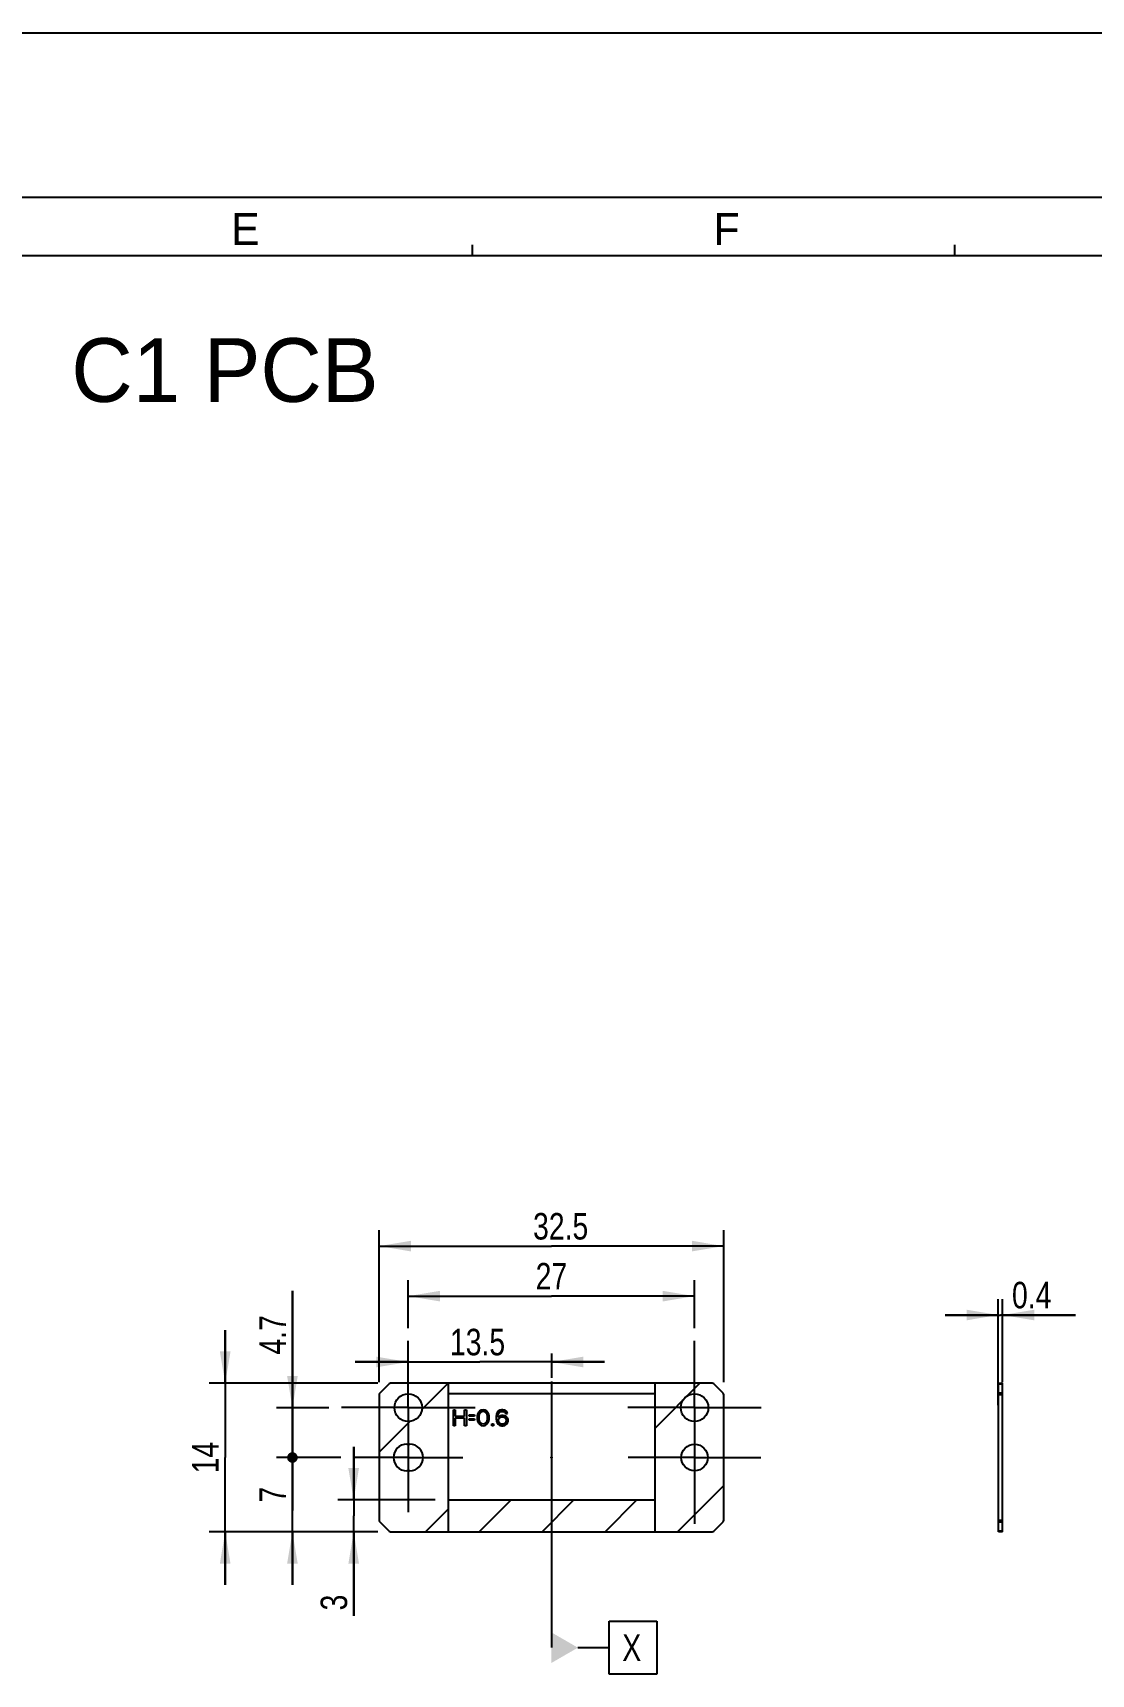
# Model space of a CAD drawing. Header units: millimetres. Extents: x 0 to 420, y 0 to 297.
# Drawn here: x 209.5 to 309.4, y 142.2 to 297 of the extents above; entities that cross this region are included whole.
import ezdxf

# ---------------------------------------------------------------- set-up
doc = ezdxf.new("R2010")
doc.units = ezdxf.units.MM
doc.header["$LTSCALE"] = 23.1
doc.linetypes.add('CENTER', pattern=[0.6, 0.375, -0.075, 0.075, -0.075])
doc.layers.get('0').update_dxf_attribs({"linetype": 'CONTINUOUS'})
for name, color, linetype in [('01__ASM_ALL_DTM_PLN', 7, 'CONTINUOUS'), ('02___PRT_ALL_AXES', 7, 'CONTINUOUS'), ('ASSEM_MEM', 7, 'CONTINUOUS')]:
    doc.layers.add(name, color=color, linetype=linetype)
doc.styles.get("Standard").update_dxf_attribs({"font": 'txt', "width": 0.8})
doc.styles.add('TEXTSTYLE_2', font='txt')
doc.styles.add('TEXTSTYLE_8', font='ar_wgl__.ttf')
doc.dimstyles.new('DIMSTYLE_4', dxfattribs={"dimtxt": 2.5, "dimasz": 3, "dimexe": 1.5, "dimexo": 1.2, "dimtad": 1, "dimdsep": 46, "dimtxsty": 'STANDARD', "dimblk": '_FILLED', "dimblk1": '_FILLED', "dimblk2": '_FILLED', "dimcen": 0.09, "dimazin": 2, "dimtp": 0.01, "dimtm": 0.01, "dimtfac": 1, "dimtofl": 0, "dimtmove": 0, "dimatfit": 3, "dimldrblk": '_FILLED', "dimfxl": 1, "dimtolj": 1, "dimarcsym": 0})

# ---------------------------------------------------------------- blocks, each defined once
blk = doc.blocks.new('_FILLED')
at = {"color": 0, "linetype": 'BYBLOCK'}
blk.add_solid([(0, 0), (-1, 0.167), (-1, -0.167)], dxfattribs=at)
blk = doc.blocks.new('*D29')
at = {"color": 7, "linetype": 'CONTINUOUS'}
for p, q in [((300.6, 167.58), (300.6, 177.58)), ((301, 169.76), (301, 177.58)), ((300.6, 176.08), (295.6, 176.08)), ((295.6, 176.08), (300.8, 176.08)), ((307.89, 176.08), (300.8, 176.08)), ((301, 176.08), (307.89, 176.08))]:
    blk.add_line(p, q, dxfattribs=at)
at = {"color": 7, "linetype": 'CONTINUOUS', "xscale": 3, "yscale": 3, "zscale": 3}
blk.add_blockref('_FILLED', (300.6, 176.08), dxfattribs=at)
at = {"color": 7, "linetype": 'CONTINUOUS', "xscale": 3, "yscale": 3, "zscale": 3, "rotation": 180}
blk.add_blockref('_FILLED', (301, 176.08), dxfattribs=at)
at = {"color": 7, "linetype": 'CONTINUOUS', "insert": (301.89, 179.21), "char_height": 2.5, "width": 6, "attachment_point": 1, "line_spacing_factor": 0.9}
blk.add_mtext('0.4', dxfattribs=at)
blk = doc.blocks.new('*D30')
at = {"color": 7, "linetype": 'CONTINUOUS'}
for p, q in [((242.2, 169.76), (242.2, 184.08)), ((274.7, 169.76), (274.7, 184.08)), ((242.2, 182.58), (258.45, 182.58)), ((274.7, 182.58), (258.45, 182.58))]:
    blk.add_line(p, q, dxfattribs=at)
at = {"color": 7, "linetype": 'CONTINUOUS', "xscale": 3, "yscale": 3, "zscale": 3, "rotation": 180}
blk.add_blockref('_FILLED', (242.2, 182.58), dxfattribs=at)
at = {"color": 7, "linetype": 'CONTINUOUS', "xscale": 3, "yscale": 3, "zscale": 3}
blk.add_blockref('_FILLED', (274.7, 182.58), dxfattribs=at)
at = {"color": 7, "linetype": 'CONTINUOUS', "insert": (259.32, 185.7), "char_height": 2.5, "width": 8, "attachment_point": 2, "line_spacing_factor": 0.9}
blk.add_mtext('32.5', dxfattribs=at)
blk = doc.blocks.new('*D31')
at = {"color": 7, "linetype": 'CONTINUOUS'}
for p, q in [((227.68, 169.64), (227.68, 174.64)), ((227.68, 174.64), (227.68, 162.64)), ((242.08, 169.64), (226.18, 169.64)), ((227.68, 150.64), (227.68, 162.64)), ((242.08, 155.64), (226.18, 155.64)), ((227.68, 155.64), (227.68, 150.64))]:
    blk.add_line(p, q, dxfattribs=at)
at = {"color": 7, "linetype": 'CONTINUOUS', "xscale": 3, "yscale": 3, "zscale": 3}
for p, rotation in [((227.68, 169.64), 270), ((227.68, 155.64), 90)]:
    blk.add_blockref('_FILLED', p, dxfattribs=dict(at, rotation=rotation))
at = {"color": 7, "linetype": 'CONTINUOUS', "insert": (224.55, 162.64), "char_height": 2.5, "width": 4, "attachment_point": 2, "rotation": 90, "line_spacing_factor": 0.9}
blk.add_mtext('14', dxfattribs=at)
blk = doc.blocks.new('*D32')
at = {"color": 7, "linetype": 'CONTINUOUS'}
for p, q in [((244.95, 174.84), (244.95, 179.36)), ((271.95, 174.84), (271.95, 179.36)), ((244.95, 177.86), (258.45, 177.86)), ((271.95, 177.86), (258.45, 177.86))]:
    blk.add_line(p, q, dxfattribs=at)
at = {"color": 7, "linetype": 'CONTINUOUS', "xscale": 3, "yscale": 3, "zscale": 3, "rotation": 180}
blk.add_blockref('_FILLED', (244.95, 177.86), dxfattribs=at)
at = {"color": 7, "linetype": 'CONTINUOUS', "xscale": 3, "yscale": 3, "zscale": 3}
blk.add_blockref('_FILLED', (271.95, 177.86), dxfattribs=at)
at = {"color": 7, "linetype": 'CONTINUOUS', "insert": (258.45, 180.99), "char_height": 2.5, "width": 4, "attachment_point": 2, "line_spacing_factor": 0.9}
blk.add_mtext('27', dxfattribs=at)
blk = doc.blocks.new('*D33')
at = {"color": 7, "linetype": 'CONTINUOUS'}
for p, q in [((258.45, 172.44), (258.45, 170.15)), ((244.95, 171.65), (239.95, 171.65)), ((239.95, 171.65), (251.7, 171.65)), ((263.45, 171.65), (251.7, 171.65)), ((258.45, 171.65), (263.45, 171.65))]:
    blk.add_line(p, q, dxfattribs=at)
at = {"color": 7, "linetype": 'CONTINUOUS', "xscale": 3, "yscale": 3, "zscale": 3}
blk.add_blockref('_FILLED', (244.95, 171.65), dxfattribs=at)
at = {"color": 7, "linetype": 'CONTINUOUS', "xscale": 3, "yscale": 3, "zscale": 3, "rotation": 180}
blk.add_blockref('_FILLED', (258.45, 171.65), dxfattribs=at)
at = {"color": 7, "linetype": 'CONTINUOUS', "insert": (251.48, 174.78), "char_height": 2.5, "width": 8, "attachment_point": 2, "line_spacing_factor": 0.9}
blk.add_mtext('13.5', dxfattribs=at)
blk = doc.blocks.new('*D34')
at = {"color": 7, "linetype": 'CONTINUOUS'}
for p, q in [((239.8, 158.64), (239.8, 163.64)), ((239.8, 163.64), (239.8, 157.14)), ((247.5, 158.64), (238.3, 158.64)), ((239.8, 147.71), (239.8, 157.14)), ((242.08, 155.64), (238.3, 155.64)), ((239.8, 155.64), (239.8, 147.71))]:
    blk.add_line(p, q, dxfattribs=at)
at = {"color": 7, "linetype": 'CONTINUOUS', "xscale": 3, "yscale": 3, "zscale": 3}
for p, rotation in [((239.8, 158.64), 270), ((239.8, 155.64), 90)]:
    blk.add_blockref('_FILLED', p, dxfattribs=dict(at, rotation=rotation))
at = {"color": 7, "linetype": 'CONTINUOUS', "insert": (236.68, 149.71), "char_height": 2.5, "width": 2, "attachment_point": 3, "rotation": 90, "line_spacing_factor": 0.9}
blk.add_mtext('3', dxfattribs=at)
blk = doc.blocks.new('_DOT')
at = {"color": 0, "linetype": 'BYBLOCK'}
blk.add_line((-0.167, 0), (-1, 0), dxfattribs=at)
at = {"color": 0, "linetype": 'BYBLOCK', "const_width": 0.167}
blk.add_lwpolyline([(-0.083, 0, 1), (0.083, 0, 1)], format="xyb", close=True, dxfattribs=at)
blk = doc.blocks.new('*D35')
at = {"color": 7, "linetype": 'CONTINUOUS'}
for p, q in [((234.02, 167.34), (234.02, 178.35)), ((234.02, 178.35), (234.02, 164.99)), ((237.45, 167.34), (232.52, 167.34)), ((234.02, 157.64), (234.02, 164.99)), ((238.6, 162.64), (232.52, 162.64)), ((234.02, 162.64), (234.02, 157.64))]:
    blk.add_line(p, q, dxfattribs=at)
at = {"color": 7, "linetype": 'CONTINUOUS', "xscale": 3, "yscale": 3, "zscale": 3}
for name, p, rotation in [('_FILLED', (234.02, 167.34), 270), ('_DOT', (234.02, 162.64), 90)]:
    blk.add_blockref(name, p, dxfattribs=dict(at, rotation=rotation))
at = {"color": 7, "linetype": 'CONTINUOUS', "insert": (230.9, 172.35), "char_height": 2.5, "width": 6, "attachment_point": 1, "rotation": 90, "line_spacing_factor": 0.9}
blk.add_mtext('4.7', dxfattribs=at)
blk = doc.blocks.new('*D36')
at = {"color": 7, "linetype": 'CONTINUOUS'}
for p, q in [((234.02, 162.64), (234.02, 167.64)), ((234.02, 167.64), (234.02, 159.14)), ((238.6, 162.64), (232.52, 162.64)), ((234.02, 150.64), (234.02, 159.14)), ((242.08, 155.64), (232.52, 155.64)), ((234.02, 155.64), (234.02, 150.64))]:
    blk.add_line(p, q, dxfattribs=at)
at = {"color": 7, "linetype": 'CONTINUOUS', "xscale": 3, "yscale": 3, "zscale": 3}
for name, p, rotation in [('_DOT', (234.02, 162.64), 270), ('_FILLED', (234.02, 155.64), 90)]:
    blk.add_blockref(name, p, dxfattribs=dict(at, rotation=rotation))
at = {"color": 7, "linetype": 'CONTINUOUS', "insert": (230.9, 159.14), "char_height": 2.5, "width": 2, "attachment_point": 2, "rotation": 90, "line_spacing_factor": 0.9}
blk.add_mtext('7', dxfattribs=at)

msp = doc.modelspace()

# ---------------------------------------------------------------- linework, layer by layer
at = {"color": 7, "linetype": 'CONTINUOUS'}
for p, q in [((0, 297), (420, 297)), ((19, 281.5), (401, 281.5)), ((23.5, 276), (396, 276)), ((251, 276), (251, 277)), ((296.5, 276), (296.5, 277))]:
    msp.add_line(p, q, dxfattribs=at)
at = {"layer": '01__ASM_ALL_DTM_PLN', "color": 7, "linetype": 'CONTINUOUS'}
for p, q in [((258.4483, 169.8205), (258.4483, 144.7095)), ((263.8829, 147.2095), (268.3829, 147.2095)), ((263.8829, 142.2095), (263.8829, 147.2095)), ((268.3829, 147.2095), (268.3829, 142.2095)), ((260.9483, 144.7095), (263.8829, 144.7095)), ((268.3829, 142.2095), (263.8829, 142.2095))]:
    msp.add_line(p, q, dxfattribs=at)
msp.add_solid([(258.4483, 143.2662), (258.4483, 146.1529), (260.9483, 144.7095)], dxfattribs=at)
at = {"layer": '02___PRT_ALL_AXES', "color": 7, "linetype": 'CENTER'}
for p, q in [((244.9483, 167.7936), (244.9483, 173.6436)), ((271.9483, 168.8936), (271.9483, 173.6436)), ((271.9483, 167.3436), (271.9483, 168.8936)), ((244.9483, 167.3436), (238.6483, 167.3436)), ((244.9483, 167.3436), (244.9483, 167.7936)), ((244.9483, 167.3436), (244.9483, 161.0436)), ((244.9483, 167.3436), (251.2483, 167.3436)), ((271.9483, 167.3436), (265.6483, 167.3436)), ((271.9483, 167.3436), (278.2483, 167.3436)), ((271.9483, 167.3436), (271.9483, 161.0436)), ((244.9483, 162.6436), (239.7983, 162.6436)), ((244.9483, 162.6436), (250.0983, 162.6436)), ((271.9483, 162.6436), (265.6983, 162.6436)), ((271.9483, 162.6436), (278.1983, 162.6436)), ((244.9483, 161.0436), (244.9483, 157.4936)), ((271.9483, 161.0436), (271.9483, 156.3936))]:
    msp.add_line(p, q, dxfattribs=at)
at = {"layer": 'ASSEM_MEM', "color": 7, "linetype": 'CONTINUOUS'}
for p, q in [((243.1398, 169.585), (242.2569, 168.7021)), ((248.6983, 169.6436), (243.2812, 169.6436)), ((246.2385, 167.1837), (248.6983, 169.6436)), ((248.6983, 169.6436), (248.6983, 155.6436)), ((268.1983, 169.6436), (248.6983, 169.6436)), ((268.1983, 165.3848), (272.4571, 169.6436)), ((273.6155, 169.6436), (268.1983, 169.6436)), ((268.1983, 169.6436), (268.1983, 155.6436)), ((274.6398, 168.7021), (273.7569, 169.585)), ((300.6041, 155.6436), (300.6041, 169.6436)), ((300.6041, 169.6436), (301.0041, 169.6436)), ((300.6041, 169.585), (301.0041, 169.585)), ((301.0041, 155.6436), (301.0041, 169.6436)), ((242.1983, 168.5607), (242.1983, 156.7264)), ((268.1983, 168.6436), (248.6983, 168.6436)), ((274.6983, 156.7264), (274.6983, 168.5607)), ((301.0041, 168.7021), (300.6041, 168.7021)), ((301.0041, 168.5607), (300.6041, 168.5607)), ((242.1983, 163.1436), (245.1082, 166.0534)), ((244.7983, 163.8936), (245.0983, 163.8936)), ((245.0983, 161.3936), (244.7983, 161.3936)), ((270.3365, 155.6436), (274.6983, 160.0054)), ((248.6983, 158.6436), (268.1983, 158.6436)), ((251.638, 155.6436), (254.638, 158.6436)), ((257.5777, 155.6436), (260.5777, 158.6436)), ((263.5174, 155.6436), (266.5174, 158.6436)), ((242.2569, 156.585), (243.1398, 155.7021)), ((246.5777, 155.6436), (248.6983, 157.7642)), ((273.7569, 155.7021), (274.6398, 156.585)), ((300.6041, 156.7264), (301.0041, 156.7264)), ((300.6041, 156.585), (301.0041, 156.585)), ((243.2812, 155.6436), (273.6155, 155.6436)), ((301.0041, 155.7021), (300.6041, 155.7021)), ((301.0041, 155.6436), (300.6041, 155.6436))]:
    msp.add_line(p, q, dxfattribs=at)
at = {"layer": 'ASSEM_MEM', "color": 40, "linetype": 'CONTINUOUS'}
for p, q in [((249.1983, 165.6436), (249.1983, 167.1436)), ((249.1983, 167.1436), (249.3858, 167.1436)), ((249.3858, 165.6436), (249.1983, 165.6436)), ((249.3858, 167.1436), (249.3858, 166.5372)), ((249.3858, 166.5372), (250.2608, 166.5372)), ((249.3858, 166.3457), (249.3858, 165.6436)), ((250.2608, 166.3457), (249.3858, 166.3457)), ((250.2608, 166.5372), (250.2608, 167.1436)), ((250.2608, 167.1436), (250.4483, 167.1436)), ((250.2608, 165.6436), (250.2608, 166.3457)), ((250.4483, 165.6436), (250.2608, 165.6436)), ((250.4483, 167.1436), (250.4483, 165.6436)), ((250.6983, 166.5372), (250.6983, 166.6648)), ((250.6983, 166.6648), (251.1983, 166.6648)), ((251.1983, 166.5372), (250.6983, 166.5372)), ((250.6983, 166.1542), (250.6983, 166.2819)), ((250.6983, 166.2819), (251.1983, 166.2819)), ((251.1983, 166.1542), (250.6983, 166.1542)), ((251.1983, 166.6648), (251.1983, 166.5372)), ((251.1983, 166.2819), (251.1983, 166.1542)), ((251.4796, 166.6967), (251.4483, 166.5372)), ((251.4483, 166.5372), (251.4483, 166.2499)), ((251.4483, 166.2499), (251.4796, 166.0904)), ((251.5108, 166.7925), (251.4796, 166.6967)), ((251.4796, 166.0904), (251.5108, 165.9946)), ((251.5733, 166.9202), (251.5108, 166.7925)), ((251.5108, 165.9946), (251.5733, 165.867)), ((251.6671, 167.0159), (251.5733, 166.9202)), ((251.5733, 165.867), (251.6671, 165.7712)), ((251.6358, 166.6967), (251.6046, 166.5053)), ((251.6046, 166.5053), (251.6046, 166.2819)), ((251.6046, 166.2819), (251.6358, 166.0904)), ((251.7608, 166.8882), (251.6358, 166.6967)), ((251.6358, 166.0904), (251.7608, 165.8989)), ((251.8233, 167.1116), (251.6671, 167.0159)), ((251.6671, 165.7712), (251.8233, 165.6755)), ((251.8546, 166.9521), (251.7608, 166.8882)), ((251.7608, 165.8989), (251.8546, 165.835)), ((252.0108, 167.1436), (251.8233, 167.1116)), ((251.8233, 165.6755), (252.0108, 165.6436)), ((252.0108, 166.984), (251.8546, 166.9521)), ((251.8546, 165.835), (252.0108, 165.8031)), ((252.1983, 167.1116), (252.0108, 167.1436)), ((252.1671, 166.9521), (252.0108, 166.984)), ((252.0108, 165.8031), (252.1671, 165.835)), ((252.0108, 165.6436), (252.1983, 165.6755)), ((252.2608, 166.8882), (252.1671, 166.9521)), ((252.1671, 165.835), (252.2608, 165.8989)), ((252.3546, 167.0159), (252.1983, 167.1116)), ((252.1983, 165.6755), (252.3546, 165.7712)), ((252.3858, 166.6967), (252.2608, 166.8882)), ((252.2608, 165.8989), (252.3858, 166.0904)), ((252.4483, 166.9202), (252.3546, 167.0159)), ((252.3546, 165.7712), (252.4483, 165.867)), ((252.4171, 166.5053), (252.3858, 166.6967)), ((252.3858, 166.0904), (252.4171, 166.2819)), ((252.4171, 166.2819), (252.4171, 166.5053)), ((252.5108, 166.7925), (252.4483, 166.9202)), ((252.4483, 165.867), (252.5108, 165.9946)), ((252.5421, 166.6967), (252.5108, 166.7925)), ((252.5108, 165.9946), (252.5421, 166.0904)), ((252.5733, 166.5372), (252.5421, 166.6967)), ((252.5421, 166.0904), (252.5733, 166.2499)), ((252.5733, 166.2499), (252.5733, 166.5372)), ((252.8233, 165.6436), (252.8233, 165.8031)), ((252.8233, 165.8031), (252.9796, 165.8031)), ((252.9796, 165.6436), (252.8233, 165.6436)), ((252.9796, 165.8031), (252.9796, 165.6436)), ((253.2608, 166.7287), (253.2296, 166.5053)), ((253.2296, 166.5053), (253.2296, 166.2819)), ((253.2296, 166.2819), (253.2608, 166.0584)), ((253.3233, 166.8882), (253.2608, 166.7287)), ((253.2608, 166.0584), (253.3233, 165.8989)), ((253.4171, 167.0159), (253.3233, 166.8882)), ((253.3233, 165.8989), (253.4171, 165.7712)), ((253.3858, 166.5053), (253.4171, 166.6967)), ((253.5733, 166.5691), (253.3858, 166.4414)), ((253.3858, 166.4414), (253.3858, 166.5053)), ((253.5733, 167.1116), (253.4171, 167.0159)), ((253.4171, 166.6967), (253.4483, 166.7925)), ((253.4483, 166.2819), (253.4171, 166.1861)), ((253.4171, 166.1861), (253.4171, 166.0904)), ((253.4171, 166.0904), (253.4483, 165.9946)), ((253.4171, 165.7712), (253.5733, 165.6755)), ((253.4483, 166.7925), (253.5108, 166.8882)), ((253.5108, 166.3457), (253.4483, 166.2819)), ((253.4483, 165.9946), (253.5108, 165.8989)), ((253.5108, 166.8882), (253.6046, 166.9521)), ((253.6046, 166.4095), (253.5108, 166.3457)), ((253.5108, 165.8989), (253.6046, 165.835)), ((253.7296, 167.1436), (253.5733, 167.1116)), ((253.7296, 166.601), (253.5733, 166.5691)), ((253.5733, 165.6755), (253.7296, 165.6436)), ((253.6046, 166.9521), (253.6983, 166.984)), ((253.6983, 166.4414), (253.6046, 166.4095)), ((253.6046, 165.835), (253.6983, 165.8031)), ((253.6983, 166.984), (253.8858, 166.984)), ((253.9171, 166.4414), (253.6983, 166.4414)), ((253.6983, 165.8031), (253.9171, 165.8031)), ((253.8546, 167.1436), (253.7296, 167.1436)), ((253.8858, 166.601), (253.7296, 166.601)), ((253.7296, 165.6436), (253.8858, 165.6436)), ((254.0108, 167.1116), (253.8546, 167.1436)), ((253.8858, 166.984), (253.9796, 166.9521)), ((254.0421, 166.5691), (253.8858, 166.601)), ((253.8858, 165.6436), (254.0421, 165.6755)), ((254.0108, 166.4095), (253.9171, 166.4414)), ((253.9171, 165.8031), (254.0108, 165.835)), ((253.9796, 166.9521), (254.0733, 166.8882)), ((254.1671, 167.0159), (254.0108, 167.1116)), ((254.1046, 166.3457), (254.0108, 166.4095)), ((254.0108, 165.835), (254.1046, 165.8989)), ((254.1983, 166.4733), (254.0421, 166.5691)), ((254.0421, 165.6755), (254.1983, 165.7712)), ((254.0733, 166.8882), (254.1358, 166.7925)), ((254.1671, 166.2819), (254.1046, 166.3457)), ((254.1046, 165.8989), (254.1671, 165.9946)), ((254.1358, 166.7925), (254.2921, 166.7925)), ((254.2608, 166.8882), (254.1671, 167.0159)), ((254.1983, 166.1861), (254.1671, 166.2819)), ((254.1671, 165.9946), (254.1983, 166.0904)), ((254.2921, 166.3776), (254.1983, 166.4733)), ((254.1983, 166.0904), (254.1983, 166.1861)), ((254.1983, 165.7712), (254.2921, 165.8989)), ((254.2921, 166.7925), (254.2608, 166.8882)), ((254.3546, 166.218), (254.2921, 166.3776)), ((254.2921, 165.8989), (254.3546, 166.0584)), ((254.3546, 166.0584), (254.3546, 166.218))]:
    msp.add_line(p, q, dxfattribs=at)
at = {"layer": 'ASSEM_MEM', "color": 7, "linetype": 'CONTINUOUS'}
for centre, radius in [((244.9483, 167.3436), 1.3), ((271.9483, 167.3436), 1.3), ((258.4483, 162.6436), 0.05), ((271.9483, 162.6436), 1.25)]:
    msp.add_circle(centre, radius, dxfattribs=at)
for centre, radius, start, end in [((243.2812, 169.4436), 0.2, 90, 135), ((273.6155, 169.4436), 0.2, 45, 90), ((242.3983, 168.5607), 0.2, 135, 180), ((274.4983, 168.5607), 0.2, 0, 45), ((244.7983, 162.6436), 1.25, 90, 270), ((245.0983, 162.6436), 1.25, 270, 90), ((242.3983, 156.7264), 0.2, 180, 225), ((274.4983, 156.7264), 0.2, 315, 360), ((243.2812, 155.8436), 0.2, 225, 270), ((273.6155, 155.8436), 0.2, 270, 315)]:
    msp.add_arc(centre, radius, start, end, dxfattribs=at)

# ---------------------------------------------------------------- texts
at = {"color": 7, "linetype": 'CONTINUOUS', "attachment_point": 1, "line_spacing_factor": 0.9}
for s, insert, char_height, width, style in [('E', (228.25, 280), 3, 3, 'TEXTSTYLE_2'), ('F', (273.75, 280), 3, 3, 'TEXTSTYLE_2'), ('C1 PCB ', (213.1639, 268.1973), 6, 32.542751, 'TEXTSTYLE_8')]:
    msp.add_mtext(s, dxfattribs=dict(at, insert=insert, char_height=char_height, width=width, style=style))
at = {"layer": '01__ASM_ALL_DTM_PLN', "color": 7, "linetype": 'CONTINUOUS', "insert": (265.1329, 145.9595), "char_height": 2.5, "width": 2, "attachment_point": 1, "line_spacing_factor": 0.9}
msp.add_mtext('X', dxfattribs=at)

# ---------------------------------------------------------------- dimensions: what is measured, and where the dimension line sits
at = {"color": 7, "linetype": 'CONTINUOUS'}
for base, p1, p2, picture, middle in [((274.6983, 182.5785), (242.1983, 168.5607), (274.6983, 168.5607), '*D30', (259.3781, 182.5785)), ((271.9483, 177.8602), (244.9483, 173.6436), (271.9483, 173.6436), '*D32', (258.4483, 177.8602)), ((258.4483, 171.6537), (244.9483, 173.6436), (258.4483, 168.9537), '*D33', (251.7881, 171.6537))]:
    dim = msp.add_linear_dim(base=base, p1=p1, p2=p2, dimstyle='DIMSTYLE_4', dxfattribs=at)
    dim.commit()
    dim.dimension.update_dxf_attribs({"geometry": picture, "text_midpoint": middle, "dimtype": 160})
for base, p1, p2, override, picture, middle in [((234.0249, 162.6436), (238.6483, 167.3436), (239.7983, 162.6436), {"dimblk2": 'DOT', "dimsah": 1}, '*D35', (234.0249, 175.3514)), ((234.0249, 155.6436), (239.7983, 162.6436), (243.2812, 155.6436), {"dimblk1": 'DOT', "dimsah": 1}, '*D36', (234.0249, 159.1436))]:
    dim = msp.add_linear_dim(base=base, p1=p1, p2=p2, angle=270, dimstyle='DIMSTYLE_4', override=override, dxfattribs=at)
    dim.commit()
    dim.dimension.update_dxf_attribs({"geometry": picture, "text_midpoint": middle, "dimtype": 160})
for base, p1, p2, angle, picture, middle in [((300.6041, 176.0834), (301.0041, 168.5607), (300.6041, 166.3776), 180, '*D29', (304.9567, 176.0834)), ((227.6796, 155.6436), (243.2812, 169.6436), (243.2812, 155.6436), 270, '*D31', (227.6796, 162.9561)), ((239.8023, 158.6436), (243.2812, 155.6436), (248.6983, 158.6436), 90, '*D34', (239.8023, 148.7742))]:
    dim = msp.add_linear_dim(base=base, p1=p1, p2=p2, angle=angle, dimstyle='DIMSTYLE_4', dxfattribs=at)
    dim.commit()
    dim.dimension.update_dxf_attribs({"geometry": picture, "text_midpoint": middle, "dimtype": 160})

doc.saveas('drawing.dxf')
